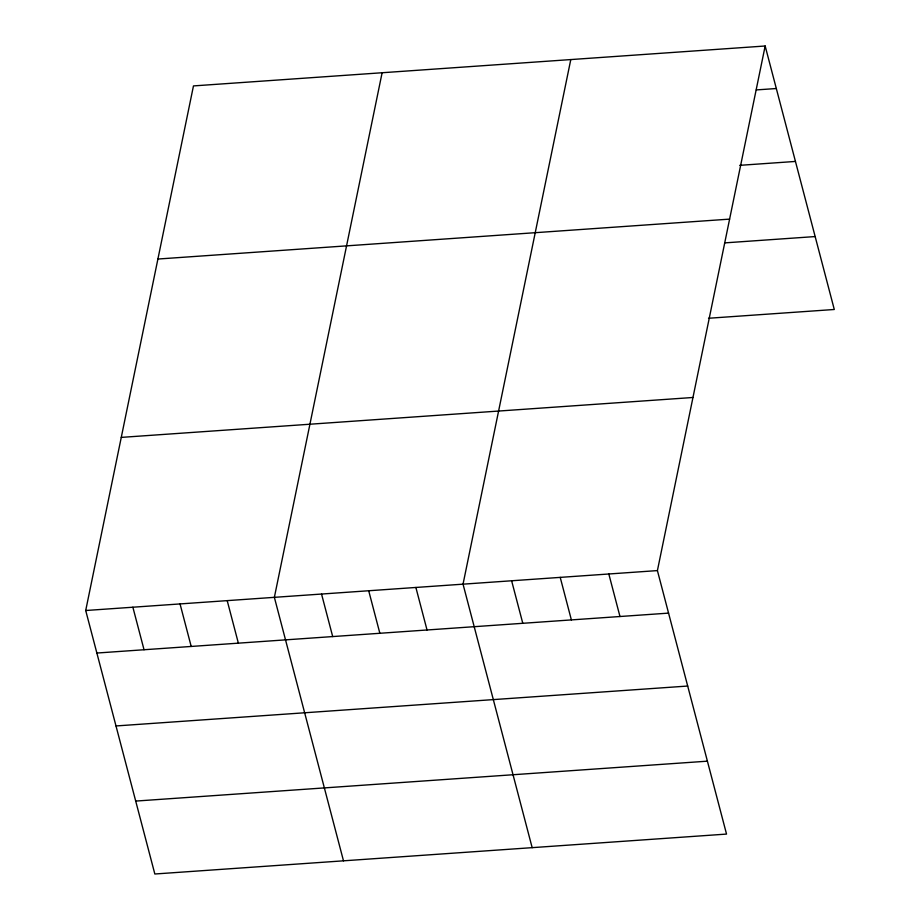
<?xml version="1.0" encoding="UTF-8"?>
<svg xmlns="http://www.w3.org/2000/svg" width="920" height="920" viewBox="0 0 920 920"><rect width="100%" height="100%" fill="white"/><g stroke="black" fill="none" stroke-linecap="round" stroke-linejoin="round"><path stroke-width="1.38" d="M765.164 46L657.409 570.596L726.535 834.083L154.836 874L85.709 610.512L193.464 85.916L765.164 46L834.29 309.488L708.515 318.262M382.122 72.737L274.367 597.344L343.493 860.832M570.791 59.57L463.036 584.165L532.162 847.654M756.309 89.918L776.319 88.527M739.714 165.335L795.455 161.437M157.906 259.037L729.606 219.121M725.121 242.857L815.154 236.566M121.267 437.391L692.967 397.486M85.709 610.512L657.409 570.596M96.864 653.039L668.564 613.122M116.001 725.949L687.7 686.044M135.7 801.078L707.411 761.173M608.821 573.988L619.976 616.515M560.222 577.38L571.377 619.907M511.623 580.773L522.79 623.3M415.874 587.466L427.029 629.981M368.702 590.755L379.856 633.282M321.54 594.044L332.695 636.571M227.205 600.633L238.361 643.16M180.044 603.934L191.199 646.449M132.871 607.223L144.037 649.738"/></g></svg>
